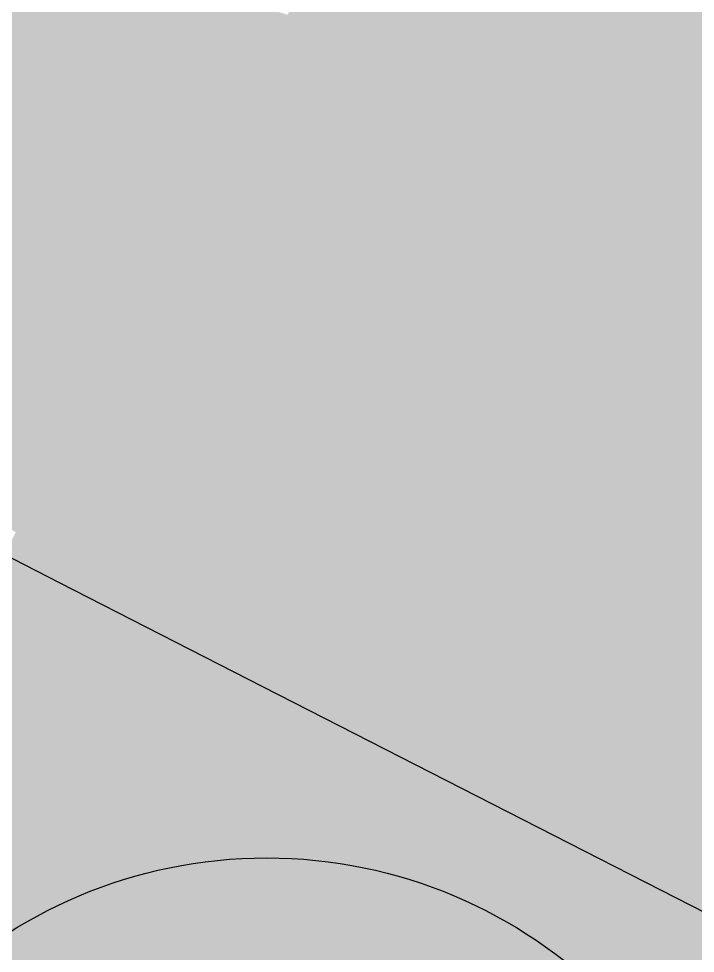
# Model space of a CAD drawing. Header units: millimetres. Extents: x 340454 to 342791, y 6993867 to 6995092.
# Drawn here: x 340721.198 to 340724.293, y 6994467.883 to 6994472.157 of the extents above; entities that cross this region are included whole.
import ezdxf

# ---------------------------------------------------------------- set-up
doc = ezdxf.new("R2010")
doc.units = ezdxf.units.MM
doc.header["$LTSCALE"] = 10
for name, color, linetype in [('A-MODELAGEM', 7, 'Continuous'), ('NUMERO_DOS_LOTES', 165, 'Continuous'), ('T-HM-CURVA_INTERMEDIARIA', 45, 'Continuous'), ('URB-Calçadas', 2, 'Continuous'), ('URB-Quadras', 3, 'Continuous')]:
    doc.layers.add(name, color=color, linetype=linetype)

msp = doc.modelspace()

# ---------------------------------------------------------------- linework, layer by layer
at = {"lineweight": 20}
msp.add_lwpolyline([(340722.6258, 6994477.3139, -0.021462), (340715.5969, 6994465.5717, -0.089425), (340715.3822, 6994462.0823), (340754.7892, 6994451.2595), (340758.9926, 6994467.4562), (340722.6258, 6994477.3139, -0.022322)], format="xyb", close=True, dxfattribs=at)
at = {"layer": 'A-MODELAGEM', "color": 161, "linetype": 'Continuous', "lineweight": -3}
for points in [[(340724.3032, 6994473.8142), (340723.8367, 6994473.624), (340727.2613, 6994470.5431)], [(340723.8367, 6994473.624), (340723.3429, 6994473.4227), (340727.1671, 6994470.1983)], [(340723.8367, 6994473.624), (340727.1671, 6994470.1983), (340727.2613, 6994470.5431)], [(340723.3429, 6994473.4227), (340722.9131, 6994473.1267), (340727.0744, 6994469.8589)], [(340723.3429, 6994473.4227), (340727.0744, 6994469.8589), (340727.1671, 6994470.1983)], [(340722.9131, 6994473.1267), (340722.6713, 6994472.6503), (340726.9832, 6994469.525)], [(340722.9131, 6994473.1267), (340726.9832, 6994469.525), (340727.0744, 6994469.8589)], [(340722.6713, 6994472.6503), (340722.4278, 6994472.1747), (340726.8936, 6994469.1967)], [(340722.6713, 6994472.6503), (340726.8936, 6994469.1967), (340726.9832, 6994469.525)], [(340720.9208, 6994472.4355), (340722.1826, 6994471.6998), (340721.2111, 6994472.5539)], [(340721.2111, 6994472.5539), (340722.1826, 6994471.6998), (340722.4278, 6994472.1747)], [(340720.4601, 6994472.2478), (340722.1826, 6994471.6998), (340720.9208, 6994472.4355)], [(340720.3046, 6994472.1844), (340721.9357, 6994471.2257), (340720.4601, 6994472.2478)], [(340720.4601, 6994472.2478), (340721.9357, 6994471.2257), (340722.1826, 6994471.6998)], [(340719.798, 6994471.9779), (340721.9357, 6994471.2257), (340720.3046, 6994472.1844)], [(340722.4278, 6994472.1747), (340722.1826, 6994471.6998), (340726.8054, 6994468.8739)], [(340722.4278, 6994472.1747), (340726.8054, 6994468.8739), (340726.8936, 6994469.1967)], [(340719.798, 6994471.9779), (340719.769, 6994471.9289), (340721.9357, 6994471.2257)], [(340719.769, 6994471.9289), (340719.7628, 6994471.9183), (340721.6872, 6994470.7524)], [(340719.769, 6994471.9289), (340721.6872, 6994470.7524), (340721.9357, 6994471.2257)], [(340719.723, 6994471.8512), (340721.6872, 6994470.7524), (340719.7515, 6994471.899)], [(340719.7628, 6994471.9183), (340719.7515, 6994471.899), (340721.6872, 6994470.7524)], [(340719.723, 6994471.8512), (340719.9172, 6994471.3381), (340721.6872, 6994470.7524)], [(340722.1826, 6994471.6998), (340721.9357, 6994471.2257), (340726.7187, 6994468.5565)], [(340722.1826, 6994471.6998), (340726.7187, 6994468.5565), (340726.8054, 6994468.8739)], [(340719.9172, 6994471.3381), (340719.991, 6994471.143), (340721.6872, 6994470.7524)], [(340721.9357, 6994471.2257), (340721.6872, 6994470.7524), (340726.6335, 6994468.2447)], [(340721.9357, 6994471.2257), (340726.6335, 6994468.2447), (340726.7187, 6994468.5565)], [(340719.991, 6994471.143), (340720.154, 6994470.7125), (340721.4369, 6994470.2799)], [(340719.991, 6994471.143), (340721.4369, 6994470.2799), (340721.6872, 6994470.7524)], [(340721.6872, 6994470.7524), (340721.4369, 6994470.2799), (340726.5498, 6994467.9384)], [(340721.6872, 6994470.7524), (340726.5498, 6994467.9384), (340726.6335, 6994468.2447)], [(340720.154, 6994470.7125), (340720.2932, 6994470.3447), (340721.4369, 6994470.2799)], [(340720.2932, 6994470.3447), (340721.185, 6994469.8081), (340721.4369, 6994470.2799)], [(340721.4369, 6994470.2799), (340721.185, 6994469.8081), (340726.4677, 6994467.6376)], [(340721.4369, 6994470.2799), (340726.4677, 6994467.6376), (340726.5498, 6994467.9384)], [(340721.185, 6994469.8081), (340720.9314, 6994469.3372), (340726.387, 6994467.3422)], [(340721.185, 6994469.8081), (340726.387, 6994467.3422), (340726.4677, 6994467.6376)], [(340720.7964, 6994469.0149), (340726.3078, 6994467.0523), (340720.9314, 6994469.3372)], [(340720.9314, 6994469.3372), (340726.3078, 6994467.0523), (340726.387, 6994467.3422)], [(340722.8629, 6994463.5548), (340720.7964, 6994469.0149), (340720.624, 6994468.6031)], [(340722.8629, 6994463.5548), (340726.3078, 6994467.0523), (340720.7964, 6994469.0149)], [(340722.7236, 6994463.5457), (340720.6221, 6994468.5985), (340720.5273, 6994468.3722)], [(340722.7252, 6994463.5458), (340720.624, 6994468.6031), (340720.6221, 6994468.5985)], [(340722.7236, 6994463.5457), (340722.7252, 6994463.5458), (340720.6221, 6994468.5985)], [(340722.7252, 6994463.5458), (340722.8629, 6994463.5548), (340720.624, 6994468.6031)], [(340722.2525, 6994463.515), (340720.5273, 6994468.3722), (340720.3608, 6994467.9747)], [(340722.2525, 6994463.515), (340722.7236, 6994463.5457), (340720.5273, 6994468.3722)], [(340722.1157, 6994463.5061), (340720.3565, 6994467.9644), (340720.3191, 6994467.8752)], [(340722.1175, 6994463.5062), (340720.3587, 6994467.9696), (340720.3565, 6994467.9644)], [(340722.1157, 6994463.5061), (340722.1175, 6994463.5062), (340720.3565, 6994467.9644)], [(340722.1193, 6994463.5063), (340720.3608, 6994467.9747), (340720.3587, 6994467.9696)], [(340722.1175, 6994463.5062), (340722.1193, 6994463.5063), (340720.3587, 6994467.9696)], [(340722.1193, 6994463.5063), (340722.2525, 6994463.515), (340720.3608, 6994467.9747)]]:
    msp.add_solid(points, dxfattribs=at)
at = {"layer": 'NUMERO_DOS_LOTES', "color": 165, "transparency": 33554687}
msp.add_circle((340722.3323, 6994466.1155), 2.2034, dxfattribs=at)
at = {"layer": 'T-HM-CURVA_INTERMEDIARIA', "color": 45, "linetype": 'Continuous', "lineweight": -3, "elevation": 721, "flags": 128}
msp.add_lwpolyline([(340724.4155, 6994468.0286), (340723.3657, 6994468.5641), (340722.3141, 6994469.1014), (340721.3848, 6994469.5768), (340720.702, 6994469.9272)], dxfattribs=at)
at = {"layer": 'URB-Calçadas', "lineweight": 0}
msp.add_lwpolyline([(340737.9382, 6994567.9152, -0.173456), (340714.4702, 6994467.4916, 0.151029), (340713.6732, 6994464.648, -1.966639), (340703.0265, 6994471.9859, 0.168204), (340705.5895, 6994474.0192, 0.200073), (340724.3212, 6994581.8954, 0.104086)], format="xyb", dxfattribs=at)
at = {"layer": 'URB-Quadras', "color": 252, "lineweight": 0}
msp.add_lwpolyline([(340815.2411, 6994491.9257, 0.038213), (340872.813, 6994444.8145, 0.427498), (340879.8998, 6994446.2404), (340906.6702, 6994488.5375, 0.399537), (340905.3286, 6994495.2964, -0.090947), (340797.4532, 6994605.4907, 0.427165), (340790.3324, 6994606.7132), (340742.1055, 6994571.0018, 0.26508), (340740.1075, 6994566.4691, -0.172307), (340715.6107, 6994465.5763, -0.089172), (340715.6107, 6994465.5763, -2.016247), (340701.9174, 6994473.7042, 0.157194), (340704.2699, 6994475.6737, 0.197995), (340722.4662, 6994581.0288, 0.104869), (340721.6035, 6994582.9154), (340685.6056, 6994631.4815, 0.2535), (340684.7421, 6994631.8842, -0.18056), (340678.0121, 6994633.9449)], format="xyb", dxfattribs=at)

doc.saveas('drawing.dxf')
